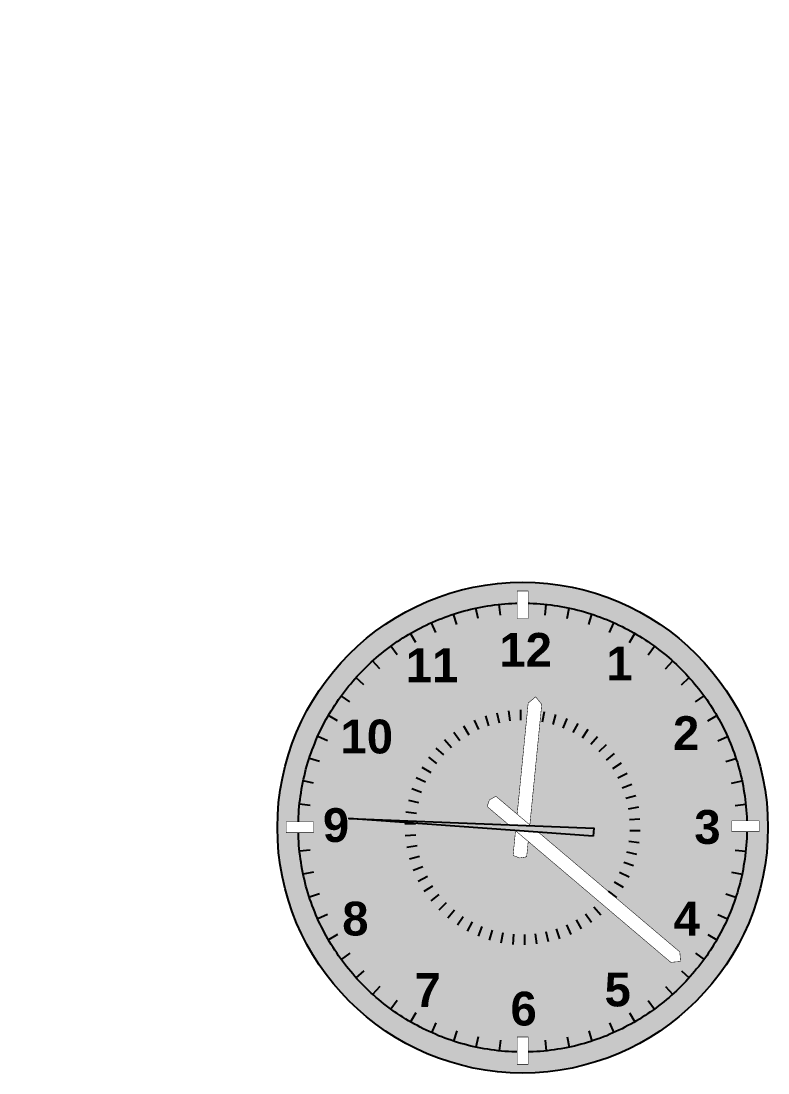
# Model space of a CAD drawing. Header units: millimetres. Extents: x 4700.88 to 4708.22, y 2008.42 to 2010.38.
# Drawn here: x 4705.711 to 4706.483, y 2009.207 to 2010.295 of the extents above; entities that cross this region are included whole.
import ezdxf

# ---------------------------------------------------------------- set-up
doc = ezdxf.new("R2010")
doc.units = ezdxf.units.MM
doc.layers.add('celeste', color=7, linetype='Continuous')
doc.styles.add('aw_clock', font='swissbo.ttf')
pattern_1 = [(0, (-2, 0), (0, 6.985), [5.08, -1.905]), (90, (-2, 0), (-6.985, 4e-16), [5.08, -1.905])]

msp = doc.modelspace()

# ---------------------------------------------------------------- hatches: boundary and pattern name
at = {"layer": 'celeste', "true_color": 0xadadad}
h = msp.add_hatch(dxfattribs=at)
h.set_pattern_fill('ANGLE', color=253)
h.set_pattern_definition(pattern_1)
h.paths.add_polyline_path([(4705.7107, 2010.0411, 1), (4706.2182, 2010.0411, 1)])
h.paths.add_polyline_path([(4706.1963, 2010.048), (4706.2092, 2010.048), (4706.2092, 2010.0368), (4706.1964, 2010.0368, -0.401654), (4705.9701, 2009.8092), (4705.9701, 2009.7961), (4705.9587, 2009.7961), (4705.9587, 2009.8092, -0.40032), (4705.7325, 2010.0357), (4705.7197, 2010.0357), (4705.7197, 2010.0469), (4705.7325, 2010.0469, -0.399631), (4705.9586, 2010.273), (4705.9586, 2010.2858), (4705.97, 2010.2858), (4705.97, 2010.273, -0.398488)], flags=16)
h = msp.add_hatch(dxfattribs=at)
h.set_pattern_fill('ANGLE', color=253)
h.set_pattern_definition(pattern_1)
h.paths.add_polyline_path([(4705.7107, 2010.0411, 1), (4706.2182, 2010.0411, 1)])
h.paths.add_polyline_path([(4706.1963, 2010.048), (4706.2092, 2010.048), (4706.2092, 2010.0368), (4706.1964, 2010.0368, -0.401654), (4705.9701, 2009.8092), (4705.9701, 2009.7961), (4705.9587, 2009.7961), (4705.9587, 2009.8092, -0.40032), (4705.7325, 2010.0357), (4705.7197, 2010.0357), (4705.7197, 2010.0469), (4705.7325, 2010.0469, -0.399631), (4705.9586, 2010.273), (4705.9586, 2010.2858), (4705.97, 2010.2858), (4705.97, 2010.273, -0.398488)], flags=16)
h = msp.add_hatch(dxfattribs=at)
h.set_pattern_fill('ANGLE', color=253)
h.set_pattern_definition(pattern_1)
h.paths.add_polyline_path([(4705.7107, 2010.0411, 1), (4706.2182, 2010.0411, 1)])
h.paths.add_polyline_path([(4706.1963, 2010.048), (4706.2092, 2010.048), (4706.2092, 2010.0368), (4706.1964, 2010.0368, -0.401654), (4705.9701, 2009.8092), (4705.9701, 2009.7961), (4705.9587, 2009.7961), (4705.9587, 2009.8092, -0.40032), (4705.7325, 2010.0357), (4705.7197, 2010.0357), (4705.7197, 2010.0469), (4705.7325, 2010.0469, -0.399631), (4705.9586, 2010.273), (4705.9586, 2010.2858), (4705.97, 2010.2858), (4705.97, 2010.273, -0.398488)], flags=16)
at = {"layer": 'celeste', "true_color": 0x737373}
h = msp.add_hatch(dxfattribs=at)
h.set_pattern_fill('ANGLE', color=8)
h.set_pattern_definition(pattern_1)
h.paths.add_polyline_path([(4705.9779, 2010.1762), (4705.9842, 2010.1685), (4705.9718, 2010.0438), (4706.1271, 2009.9124), (4706.1278, 2009.9025), (4706.1177, 2009.9017), (4705.9702, 2010.0268), (4705.9686, 2010.0109), (4705.9614, 2010.0097), (4705.9546, 2010.0123), (4705.9571, 2010.0378), (4705.9276, 2010.0628), (4705.9301, 2010.0698), (4705.9368, 2010.0734), (4705.9588, 2010.0548), (4705.9701, 2010.1699)])
edge = h.paths.add_edge_path()
edge.add_line((4705.97, 2010.273), (4705.97, 2010.2573))
edge.add_line((4705.97, 2010.2573), (4705.9586, 2010.2573))
edge.add_line((4705.9586, 2010.2573), (4705.9586, 2010.273))
edge.add_arc((4705.9644, 2010.0411), 0.232, 91.4302, 178.563)
edge.add_line((4705.7325, 2010.0469), (4705.748, 2010.0469))
edge.add_line((4705.748, 2010.0469), (4705.748, 2010.0357))
edge.add_line((4705.748, 2010.0357), (4705.7325, 2010.0357))
edge.add_arc((4705.9644, 2010.0411), 0.232, 181.3245, 268.5933)
edge.add_line((4705.9587, 2009.8092), (4705.9587, 2009.8245))
edge.add_line((4705.9587, 2009.8245), (4705.9701, 2009.8245))
edge.add_line((4705.9701, 2009.8245), (4705.9701, 2009.8092))
edge.add_arc((4705.9644, 2010.0411), 0.232, 271.4116, 358.9438)
edge.add_line((4706.1964, 2010.0368), (4706.1808, 2010.0368))
edge.add_line((4706.1808, 2010.0368), (4706.1808, 2010.048))
edge.add_line((4706.1808, 2010.048), (4706.1963, 2010.048))
edge.add_arc((4705.9644, 2010.0411), 0.232, 1.7053, 88.612)
h = msp.add_hatch(dxfattribs=at)
h.set_pattern_fill('ANGLE', color=8)
h.set_pattern_definition(pattern_1)
h.paths.add_polyline_path([(4705.9779, 2010.1762), (4705.9842, 2010.1685), (4705.9718, 2010.0438), (4706.1271, 2009.9124), (4706.1278, 2009.9025), (4706.1177, 2009.9017), (4705.9702, 2010.0268), (4705.9686, 2010.0109), (4705.9614, 2010.0097), (4705.9546, 2010.0123), (4705.9571, 2010.0378), (4705.9276, 2010.0628), (4705.9301, 2010.0698), (4705.9368, 2010.0734), (4705.9588, 2010.0548), (4705.9701, 2010.1699)])
edge = h.paths.add_edge_path()
edge.add_line((4705.97, 2010.273), (4705.97, 2010.2573))
edge.add_line((4705.97, 2010.2573), (4705.9586, 2010.2573))
edge.add_line((4705.9586, 2010.2573), (4705.9586, 2010.273))
edge.add_arc((4705.9644, 2010.0411), 0.232, 91.4302, 178.563)
edge.add_line((4705.7325, 2010.0469), (4705.748, 2010.0469))
edge.add_line((4705.748, 2010.0469), (4705.748, 2010.0357))
edge.add_line((4705.748, 2010.0357), (4705.7325, 2010.0357))
edge.add_arc((4705.9644, 2010.0411), 0.232, 181.3245, 268.5933)
edge.add_line((4705.9587, 2009.8092), (4705.9587, 2009.8245))
edge.add_line((4705.9587, 2009.8245), (4705.9701, 2009.8245))
edge.add_line((4705.9701, 2009.8245), (4705.9701, 2009.8092))
edge.add_arc((4705.9644, 2010.0411), 0.232, 271.4116, 358.9438)
edge.add_line((4706.1964, 2010.0368), (4706.1808, 2010.0368))
edge.add_line((4706.1808, 2010.0368), (4706.1808, 2010.048))
edge.add_line((4706.1808, 2010.048), (4706.1963, 2010.048))
edge.add_arc((4705.9644, 2010.0411), 0.232, 1.7053, 88.612)
h = msp.add_hatch(dxfattribs=at)
h.set_pattern_fill('ANGLE', color=8)
h.set_pattern_definition(pattern_1)
h.paths.add_polyline_path([(4705.9779, 2010.1762), (4705.9842, 2010.1685), (4705.9718, 2010.0438), (4706.1271, 2009.9124), (4706.1278, 2009.9025), (4706.1177, 2009.9017), (4705.9702, 2010.0268), (4705.9686, 2010.0109), (4705.9614, 2010.0097), (4705.9546, 2010.0123), (4705.9571, 2010.0378), (4705.9276, 2010.0628), (4705.9301, 2010.0698), (4705.9368, 2010.0734), (4705.9588, 2010.0548), (4705.9701, 2010.1699)])
edge = h.paths.add_edge_path()
edge.add_line((4705.97, 2010.273), (4705.97, 2010.2573))
edge.add_line((4705.97, 2010.2573), (4705.9586, 2010.2573))
edge.add_line((4705.9586, 2010.2573), (4705.9586, 2010.273))
edge.add_arc((4705.9644, 2010.0411), 0.232, 91.4302, 178.563)
edge.add_line((4705.7325, 2010.0469), (4705.748, 2010.0469))
edge.add_line((4705.748, 2010.0469), (4705.748, 2010.0357))
edge.add_line((4705.748, 2010.0357), (4705.7325, 2010.0357))
edge.add_arc((4705.9644, 2010.0411), 0.232, 181.3245, 268.5933)
edge.add_line((4705.9587, 2009.8092), (4705.9587, 2009.8245))
edge.add_line((4705.9587, 2009.8245), (4705.9701, 2009.8245))
edge.add_line((4705.9701, 2009.8245), (4705.9701, 2009.8092))
edge.add_arc((4705.9644, 2010.0411), 0.232, 271.4116, 358.9438)
edge.add_line((4706.1964, 2010.0368), (4706.1808, 2010.0368))
edge.add_line((4706.1808, 2010.0368), (4706.1808, 2010.048))
edge.add_line((4706.1808, 2010.048), (4706.1963, 2010.048))
edge.add_arc((4705.9644, 2010.0411), 0.232, 1.7053, 88.612)
at = {"layer": 'celeste', "true_color": 0xb8b8b8}
h = msp.add_hatch(color=9, dxfattribs=at)
h.dxf.hatch_style = 1
h.paths.add_polyline_path([(4705.9759, 2009.4607, 1), (4706.4835, 2009.4607, 1)])
h.paths.add_polyline_path([(4706.2239, 2009.6927), (4706.2239, 2009.7054), (4706.2353, 2009.7054), (4706.2353, 2009.6927, -0.398488), (4706.4616, 2009.4677), (4706.4744, 2009.4677), (4706.4744, 2009.4565), (4706.4616, 2009.4565, -0.401654), (4706.2354, 2009.2289), (4706.2354, 2009.2158), (4706.224, 2009.2158), (4706.224, 2009.2289, -0.40032), (4705.9978, 2009.4554), (4705.9849, 2009.4554), (4705.9849, 2009.4666), (4705.9978, 2009.4666, -0.399631)], flags=16)
h.paths.add_polyline_path([(4706.2431, 2009.5959), (4706.2494, 2009.5882), (4706.2371, 2009.4634), (4706.246, 2009.4559), (4706.3923, 2009.3321), (4706.393, 2009.3222), (4706.383, 2009.3214), (4706.383, 2009.3213), (4706.2354, 2009.4464), (4706.2338, 2009.4305), (4706.2266, 2009.4293), (4706.2198, 2009.4319), (4706.2223, 2009.4575), (4706.2222, 2009.4576), (4706.1929, 2009.4825), (4706.1953, 2009.4894), (4706.202, 2009.4931), (4706.224, 2009.4745), (4706.2354, 2009.5895)], flags=0)
at = {"layer": 'celeste', "true_color": 0x858585}
h = msp.add_hatch(color=252, dxfattribs=at)
h.dxf.hatch_style = 1
h.paths.add_polyline_path([(4706.2353, 2009.6927), (4706.2353, 2009.677), (4706.2239, 2009.677), (4706.2239, 2009.6927, 0.399631), (4705.9978, 2009.4666), (4706.0133, 2009.4666), (4706.0133, 2009.4554), (4705.9978, 2009.4554, 0.40032), (4706.224, 2009.2289), (4706.224, 2009.2442), (4706.2354, 2009.2442), (4706.2354, 2009.2289, 0.401654), (4706.4616, 2009.4565), (4706.4461, 2009.4565), (4706.4461, 2009.4677), (4706.4616, 2009.4677, 0.398488)])
h.paths.add_polyline_path([(4706.1953, 2009.4894), (4706.202, 2009.4931), (4706.224, 2009.4745), (4706.2354, 2009.5895), (4706.2431, 2009.5959), (4706.2494, 2009.5882), (4706.2371, 2009.4634), (4706.246, 2009.4559), (4706.3923, 2009.3321), (4706.393, 2009.3222), (4706.383, 2009.3214), (4706.383, 2009.3213), (4706.2354, 2009.4464), (4706.2338, 2009.4305), (4706.2266, 2009.4293), (4706.2198, 2009.4319), (4706.2223, 2009.4575), (4706.2222, 2009.4576), (4706.1929, 2009.4825)], flags=16)
at = {"layer": 'celeste', "true_color": 0xffff0f}
h = msp.add_hatch(color=2, dxfattribs=at)
h.dxf.hatch_style = 1
h.paths.add_polyline_path([(4706.3028, 2009.4517), (4706.3032, 2009.4602), (4706.1194, 2009.4675), (4706.1193, 2009.4655), (4706.1193, 2009.4651)])
h.paths.add_polyline_path([(4706.1193, 2009.4651), (4706.1193, 2009.4655), (4706.1194, 2009.4675), (4706.1081, 2009.4679), (4706.108, 2009.4667), (4706.108, 2009.466)])
h.paths.add_polyline_path([(4706.108, 2009.466), (4706.108, 2009.4667), (4706.1081, 2009.4679), (4706.0498, 2009.4702)])

# ---------------------------------------------------------------- linework, layer by layer
at = {"layer": 'celeste', "color": 2, "linetype": 'Continuous', "true_color": 0xffff0f}
for p, q in [((4706.2066, 2009.6805), (4706.2054, 2009.6914)), ((4706.2528, 2009.6805), (4706.2539, 2009.6914)), ((4706.1614, 2009.6709), (4706.158, 2009.6813)), ((4706.1837, 2009.6769), (4706.1814, 2009.6876)), ((4706.2756, 2009.6769), (4706.2779, 2009.6876)), ((4706.298, 2009.6709), (4706.3014, 2009.6813)), ((4706.1398, 2009.6626), (4706.1353, 2009.6726)), ((4706.3196, 2009.6626), (4706.3241, 2009.6726)), ((4706.1191, 2009.6521), (4706.1137, 2009.6616)), ((4706.3402, 2009.6521), (4706.3457, 2009.6616)), ((4706.0997, 2009.6395), (4706.0933, 2009.6484)), ((4706.3596, 2009.6395), (4706.3661, 2009.6484)), ((4706.0818, 2009.6249), (4706.0744, 2009.6331)), ((4706.3776, 2009.6249), (4706.385, 2009.6331)), ((4706.0654, 2009.6085), (4706.0572, 2009.6159)), ((4706.394, 2009.6085), (4706.4021, 2009.6159)), ((4706.0508, 2009.5906), (4706.0419, 2009.597)), ((4706.4085, 2009.5906), (4706.4174, 2009.597)), ((4706.0382, 2009.5712), (4706.0287, 2009.5766)), ((4706.4211, 2009.5712), (4706.4306, 2009.5766)), ((4706.0277, 2009.5505), (4706.0177, 2009.555)), ((4706.4316, 2009.5505), (4706.4417, 2009.555)), ((4706.0194, 2009.5289), (4706.009, 2009.5323)), ((4706.4399, 2009.5289), (4706.4504, 2009.5323)), ((4706.0134, 2009.5066), (4706.0027, 2009.5089)), ((4706.4459, 2009.5066), (4706.4567, 2009.5089)), ((4706.0098, 2009.4837), (4705.9989, 2009.4849)), ((4706.4495, 2009.4837), (4706.4605, 2009.4849)), ((4706.0098, 2009.4375), (4705.9989, 2009.4364)), ((4706.4495, 2009.4375), (4706.4605, 2009.4364)), ((4706.0134, 2009.4147), (4706.0027, 2009.4124)), ((4706.4459, 2009.4147), (4706.4567, 2009.4124)), ((4706.0194, 2009.3923), (4706.009, 2009.3889)), ((4706.4399, 2009.3923), (4706.4504, 2009.3889)), ((4706.0277, 2009.3707), (4706.0177, 2009.3662)), ((4706.4316, 2009.3707), (4706.4417, 2009.3662)), ((4706.0382, 2009.3501), (4706.0287, 2009.3446)), ((4706.4211, 2009.3501), (4706.4306, 2009.3446)), ((4706.0508, 2009.3307), (4706.0419, 2009.3242)), ((4706.4085, 2009.3307), (4706.4174, 2009.3242)), ((4706.0654, 2009.3127), (4706.0572, 2009.3053)), ((4706.394, 2009.3127), (4706.4021, 2009.3053)), ((4706.0818, 2009.2963), (4706.0744, 2009.2882)), ((4706.3776, 2009.2963), (4706.385, 2009.2882)), ((4706.0997, 2009.2818), (4706.0933, 2009.2729)), ((4706.3596, 2009.2818), (4706.3661, 2009.2729)), ((4706.1191, 2009.2692), (4706.1137, 2009.2597)), ((4706.3402, 2009.2692), (4706.3457, 2009.2597)), ((4706.1398, 2009.2587), (4706.1353, 2009.2486)), ((4706.3196, 2009.2587), (4706.3241, 2009.2486)), ((4706.1614, 2009.2504), (4706.158, 2009.2399)), ((4706.1837, 2009.2444), (4706.1814, 2009.2336)), ((4706.2756, 2009.2444), (4706.2779, 2009.2336)), ((4706.298, 2009.2504), (4706.3014, 2009.2399)), ((4706.2066, 2009.2408), (4706.2054, 2009.2298)), ((4706.2528, 2009.2408), (4706.2539, 2009.2298))]:
    msp.add_line(p, q, dxfattribs=at)
at = {"layer": 'celeste', "linetype": 'Continuous'}
msp.add_line((4706.2354, 2009.5895), (4706.2354, 2009.5895), dxfattribs=at)
at = {"layer": 'celeste', "color": 7, "true_color": 0xffffff, "const_width": 0.0005}
for points in [[(4706.2353, 2009.7054), (4706.2239, 2009.7054), (4706.2239, 2009.677), (4706.2353, 2009.677), (4706.2353, 2009.7054)], [(4706.0133, 2009.4666), (4705.9849, 2009.4666), (4705.9849, 2009.4554), (4706.0133, 2009.4554), (4706.0133, 2009.4666)], [(4706.4744, 2009.4677), (4706.4461, 2009.4677), (4706.4461, 2009.4565), (4706.4744, 2009.4565), (4706.4744, 2009.4677)], [(4706.2354, 2009.2442), (4706.224, 2009.2442), (4706.224, 2009.2158), (4706.2354, 2009.2158), (4706.2354, 2009.2442)]]:
    msp.add_lwpolyline(points, close=True, dxfattribs=at)
for points in [[(4706.2239, 2009.6927, 0.399631), (4705.9978, 2009.4666)], [(4706.4616, 2009.4677, 0.398488), (4706.2353, 2009.6927)], [(4705.9978, 2009.4554, 0.40032), (4706.224, 2009.2289)], [(4706.2354, 2009.2289, 0.401654), (4706.4616, 2009.4565)]]:
    msp.add_lwpolyline(points, format="xyb", dxfattribs=at)
at = {"layer": 'celeste', "linetype": 'Continuous'}
for points in [[(4705.9976, 2009.4666), (4705.9976, 2009.468), (4705.9978, 2009.4717), (4705.998, 2009.4753), (4705.9982, 2009.4789), (4705.9986, 2009.4826), (4705.9989, 2009.4862), (4705.9993, 2009.4897), (4705.9998, 2009.4933), (4706.0004, 2009.4968), (4706.0009, 2009.5004), (4706.0016, 2009.5039), (4706.0023, 2009.5074), (4706.003, 2009.5108), (4706.0038, 2009.5143), (4706.0046, 2009.5177), (4706.0055, 2009.5211), (4706.0065, 2009.5245), (4706.0075, 2009.5279), (4706.0085, 2009.5313), (4706.0096, 2009.5346), (4706.0108, 2009.5379), (4706.012, 2009.5412), (4706.0132, 2009.5444), (4706.0145, 2009.5477), (4706.0158, 2009.5509), (4706.0172, 2009.5541), (4706.0186, 2009.5572), (4706.0201, 2009.5604), (4706.0216, 2009.5635), (4706.0232, 2009.5666), (4706.0248, 2009.5697), (4706.0265, 2009.5727), (4706.0281, 2009.5757), (4706.0299, 2009.5787), (4706.0317, 2009.5816), (4706.0335, 2009.5846), (4706.0354, 2009.5874), (4706.0373, 2009.5903), (4706.0392, 2009.5931), (4706.0412, 2009.596), (4706.0432, 2009.5987), (4706.0453, 2009.6015), (4706.0474, 2009.6042), (4706.0496, 2009.6069), (4706.0518, 2009.6095), (4706.054, 2009.6121), (4706.0562, 2009.6147), (4706.0585, 2009.6172), (4706.0609, 2009.6198), (4706.0632, 2009.6222), (4706.0657, 2009.6247), (4706.0681, 2009.6271), (4706.0706, 2009.6295), (4706.0731, 2009.6318), (4706.0756, 2009.6341), (4706.0782, 2009.6364), (4706.0808, 2009.6386), (4706.0835, 2009.6408), (4706.0862, 2009.6429), (4706.0889, 2009.645), (4706.0916, 2009.6471), (4706.0944, 2009.6491), (4706.0972, 2009.6511), (4706.1, 2009.6531), (4706.1029, 2009.655), (4706.1058, 2009.6568), (4706.1087, 2009.6587), (4706.1117, 2009.6604), (4706.1146, 2009.6622), (4706.1177, 2009.6639), (4706.1207, 2009.6655), (4706.1237, 2009.6671), (4706.1268, 2009.6687), (4706.13, 2009.6702), (4706.1331, 2009.6717), (4706.1363, 2009.6731), (4706.1394, 2009.6745), (4706.1427, 2009.6758), (4706.1459, 2009.6771), (4706.1492, 2009.6784), (4706.1524, 2009.6795), (4706.1557, 2009.6807), (4706.1591, 2009.6818), (4706.1624, 2009.6828), (4706.1658, 2009.6838), (4706.1692, 2009.6848), (4706.1726, 2009.6857), (4706.176, 2009.6865), (4706.1795, 2009.6873), (4706.183, 2009.688), (4706.1865, 2009.6887), (4706.19, 2009.6894), (4706.1935, 2009.69), (4706.197, 2009.6905), (4706.2006, 2009.691), (4706.2042, 2009.6914), (4706.2078, 2009.6917), (4706.2114, 2009.6921), (4706.215, 2009.6923), (4706.2186, 2009.6925), (4706.2223, 2009.6927), (4706.2239, 2009.6927)], [(4706.2353, 2009.6927), (4706.237, 2009.6927), (4706.2406, 2009.6925), (4706.2443, 2009.6923), (4706.2479, 2009.6921), (4706.2515, 2009.6917), (4706.2551, 2009.6914), (4706.2587, 2009.691), (4706.2622, 2009.6905), (4706.2658, 2009.69), (4706.2693, 2009.6894), (4706.2728, 2009.6887), (4706.2763, 2009.688), (4706.2798, 2009.6873), (4706.2832, 2009.6865), (4706.2867, 2009.6857), (4706.2901, 2009.6848), (4706.2935, 2009.6838), (4706.2969, 2009.6828), (4706.3002, 2009.6818), (4706.3035, 2009.6807), (4706.3068, 2009.6795), (4706.3101, 2009.6784), (4706.3134, 2009.6771), (4706.3166, 2009.6758), (4706.3198, 2009.6745), (4706.323, 2009.6731), (4706.3262, 2009.6717), (4706.3293, 2009.6702), (4706.3325, 2009.6687), (4706.3355, 2009.6671), (4706.3386, 2009.6655), (4706.3416, 2009.6639), (4706.3446, 2009.6622), (4706.3476, 2009.6604), (4706.3506, 2009.6587), (4706.3535, 2009.6568), (4706.3564, 2009.655), (4706.3593, 2009.6531), (4706.3621, 2009.6511), (4706.3649, 2009.6491), (4706.3677, 2009.6471), (4706.3704, 2009.645), (4706.3731, 2009.6429), (4706.3758, 2009.6408), (4706.3785, 2009.6386), (4706.3811, 2009.6364), (4706.3836, 2009.6341), (4706.3862, 2009.6318), (4706.3887, 2009.6295), (4706.3912, 2009.6271), (4706.3936, 2009.6247), (4706.396, 2009.6222), (4706.3984, 2009.6198), (4706.4007, 2009.6172), (4706.403, 2009.6147), (4706.4053, 2009.6121), (4706.4075, 2009.6095), (4706.4097, 2009.6069), (4706.4119, 2009.6042), (4706.414, 2009.6015), (4706.416, 2009.5987), (4706.4181, 2009.596), (4706.4201, 2009.5931), (4706.422, 2009.5903), (4706.4239, 2009.5874), (4706.4258, 2009.5846), (4706.4276, 2009.5816), (4706.4294, 2009.5787), (4706.4311, 2009.5757), (4706.4328, 2009.5727), (4706.4345, 2009.5697), (4706.4361, 2009.5666), (4706.4376, 2009.5635), (4706.4392, 2009.5604), (4706.4406, 2009.5572), (4706.4421, 2009.5541), (4706.4434, 2009.5509), (4706.4448, 2009.5477), (4706.4461, 2009.5444), (4706.4473, 2009.5412), (4706.4485, 2009.5379), (4706.4496, 2009.5346), (4706.4507, 2009.5313), (4706.4518, 2009.5279), (4706.4528, 2009.5245), (4706.4537, 2009.5211), (4706.4546, 2009.5177), (4706.4555, 2009.5143), (4706.4563, 2009.5108), (4706.457, 2009.5074), (4706.4577, 2009.5039), (4706.4583, 2009.5004), (4706.4589, 2009.4968), (4706.4594, 2009.4933), (4706.4599, 2009.4897), (4706.4603, 2009.4862), (4706.4607, 2009.4826), (4706.461, 2009.4789), (4706.4613, 2009.4753), (4706.4615, 2009.4717), (4706.4616, 2009.468), (4706.4616, 2009.4676)], [(4706.2239, 2009.2287), (4706.2223, 2009.2287), (4706.2186, 2009.2288), (4706.215, 2009.229), (4706.2114, 2009.2293), (4706.2078, 2009.2296), (4706.2042, 2009.23), (4706.2006, 2009.2304), (4706.197, 2009.2309), (4706.1935, 2009.2314), (4706.19, 2009.232), (4706.1865, 2009.2326), (4706.183, 2009.2333), (4706.1795, 2009.2341), (4706.176, 2009.2348), (4706.1726, 2009.2357), (4706.1692, 2009.2366), (4706.1658, 2009.2375), (4706.1624, 2009.2385), (4706.1591, 2009.2396), (4706.1557, 2009.2407), (4706.1524, 2009.2418), (4706.1492, 2009.243), (4706.1459, 2009.2443), (4706.1427, 2009.2455), (4706.1394, 2009.2469), (4706.1363, 2009.2483), (4706.1331, 2009.2497), (4706.13, 2009.2512), (4706.1268, 2009.2527), (4706.1237, 2009.2542), (4706.1207, 2009.2559), (4706.1177, 2009.2575), (4706.1146, 2009.2592), (4706.1117, 2009.2609), (4706.1087, 2009.2627), (4706.1058, 2009.2645), (4706.1029, 2009.2664), (4706.1, 2009.2683), (4706.0972, 2009.2703), (4706.0944, 2009.2723), (4706.0916, 2009.2743), (4706.0889, 2009.2764), (4706.0862, 2009.2785), (4706.0835, 2009.2806), (4706.0808, 2009.2828), (4706.0782, 2009.285), (4706.0756, 2009.2873), (4706.0731, 2009.2896), (4706.0706, 2009.2919), (4706.0681, 2009.2943), (4706.0657, 2009.2967), (4706.0632, 2009.2991), (4706.0609, 2009.3016), (4706.0585, 2009.3041), (4706.0562, 2009.3067), (4706.054, 2009.3093), (4706.0518, 2009.3119), (4706.0496, 2009.3145), (4706.0474, 2009.3172), (4706.0453, 2009.3199), (4706.0432, 2009.3227), (4706.0412, 2009.3254), (4706.0392, 2009.3282), (4706.0373, 2009.3311), (4706.0354, 2009.3339), (4706.0335, 2009.3368), (4706.0317, 2009.3398), (4706.0299, 2009.3427), (4706.0281, 2009.3457), (4706.0265, 2009.3487), (4706.0248, 2009.3517), (4706.0232, 2009.3548), (4706.0216, 2009.3579), (4706.0201, 2009.361), (4706.0186, 2009.3641), (4706.0172, 2009.3673), (4706.0158, 2009.3705), (4706.0145, 2009.3737), (4706.0132, 2009.3769), (4706.012, 2009.3802), (4706.0108, 2009.3835), (4706.0096, 2009.3868), (4706.0085, 2009.3901), (4706.0075, 2009.3935), (4706.0065, 2009.3969), (4706.0055, 2009.4002), (4706.0046, 2009.4037), (4706.0038, 2009.4071), (4706.003, 2009.4105), (4706.0023, 2009.414), (4706.0016, 2009.4175), (4706.0009, 2009.421), (4706.0004, 2009.4245), (4705.9998, 2009.4281), (4705.9993, 2009.4316), (4705.9989, 2009.4352), (4705.9986, 2009.4388), (4705.9982, 2009.4424), (4705.998, 2009.446), (4705.9978, 2009.4497), (4705.9976, 2009.4533), (4705.9976, 2009.4554)], [(4706.4617, 2009.4565), (4706.4616, 2009.4533), (4706.4615, 2009.4497), (4706.4613, 2009.446), (4706.461, 2009.4424), (4706.4607, 2009.4388), (4706.4603, 2009.4352), (4706.4599, 2009.4316), (4706.4594, 2009.4281), (4706.4589, 2009.4245), (4706.4583, 2009.421), (4706.4577, 2009.4175), (4706.457, 2009.414), (4706.4563, 2009.4105), (4706.4555, 2009.4071), (4706.4546, 2009.4037), (4706.4537, 2009.4002), (4706.4528, 2009.3969), (4706.4518, 2009.3935), (4706.4507, 2009.3901), (4706.4496, 2009.3868), (4706.4485, 2009.3835), (4706.4473, 2009.3802), (4706.4461, 2009.3769), (4706.4448, 2009.3737), (4706.4434, 2009.3705), (4706.4421, 2009.3673), (4706.4406, 2009.3641), (4706.4392, 2009.361), (4706.4376, 2009.3579), (4706.4361, 2009.3548), (4706.4345, 2009.3517), (4706.4328, 2009.3487), (4706.4311, 2009.3457), (4706.4294, 2009.3427), (4706.4276, 2009.3398), (4706.4258, 2009.3368), (4706.4239, 2009.3339), (4706.422, 2009.3311), (4706.4201, 2009.3282), (4706.4181, 2009.3254), (4706.416, 2009.3227), (4706.414, 2009.3199), (4706.4119, 2009.3172), (4706.4097, 2009.3145), (4706.4075, 2009.3119), (4706.4053, 2009.3093), (4706.403, 2009.3067), (4706.4007, 2009.3041), (4706.3984, 2009.3016), (4706.396, 2009.2991), (4706.3936, 2009.2967), (4706.3912, 2009.2943), (4706.3887, 2009.2919), (4706.3862, 2009.2896), (4706.3836, 2009.2873), (4706.3811, 2009.285), (4706.3785, 2009.2828), (4706.3758, 2009.2806), (4706.3731, 2009.2785), (4706.3704, 2009.2764), (4706.3677, 2009.2743), (4706.3649, 2009.2723), (4706.3621, 2009.2703), (4706.3593, 2009.2683), (4706.3564, 2009.2664), (4706.3535, 2009.2645), (4706.3506, 2009.2627), (4706.3476, 2009.2609), (4706.3446, 2009.2592), (4706.3416, 2009.2575), (4706.3386, 2009.2559), (4706.3355, 2009.2542), (4706.3325, 2009.2527), (4706.3293, 2009.2512), (4706.3262, 2009.2497), (4706.323, 2009.2483), (4706.3198, 2009.2469), (4706.3166, 2009.2455), (4706.3134, 2009.2443), (4706.3101, 2009.243), (4706.3068, 2009.2418), (4706.3035, 2009.2407), (4706.3002, 2009.2396), (4706.2969, 2009.2385), (4706.2935, 2009.2375), (4706.2901, 2009.2366), (4706.2867, 2009.2357), (4706.2832, 2009.2348), (4706.2798, 2009.2341), (4706.2763, 2009.2333), (4706.2728, 2009.2326), (4706.2693, 2009.232), (4706.2658, 2009.2314), (4706.2622, 2009.2309), (4706.2587, 2009.2304), (4706.2551, 2009.23), (4706.2515, 2009.2296), (4706.2479, 2009.2293), (4706.2443, 2009.229), (4706.2406, 2009.2288), (4706.237, 2009.2287), (4706.2353, 2009.2287)]]:
    msp.add_lwpolyline(points, dxfattribs=at)
at = {"layer": 'celeste', "color": 7, "true_color": 0xffffff, "const_width": 0.0005}
for points in [[(4706.2371, 2009.4634), (4706.2494, 2009.5882), (4706.2431, 2009.5959), (4706.2354, 2009.5895), (4706.224, 2009.4745)], [(4706.2151, 2009.4637), (4706.1929, 2009.4825), (4706.1953, 2009.4894), (4706.202, 2009.4931), (4706.2379, 2009.4628)], [(4706.2223, 2009.4575), (4706.2198, 2009.4319), (4706.2266, 2009.4293), (4706.2338, 2009.4305), (4706.2354, 2009.4464)], [(4706.246, 2009.4559), (4706.3923, 2009.3321), (4706.393, 2009.3222), (4706.383, 2009.3214), (4706.383, 2009.3213), (4706.2222, 2009.4576)]]:
    msp.add_lwpolyline(points, dxfattribs=at)
at = {"layer": 'celeste', "color": 2, "linetype": 'Continuous', "true_color": 0xffff0f}
for points in [[(4706.215, 2009.5816), (4706.2163, 2009.571)], [(4706.2273, 2009.5825), (4706.2275, 2009.5718)], [(4706.1796, 2009.5717), (4706.184, 2009.562)], [(4706.1911, 2009.5762), (4706.1945, 2009.5661)], [(4706.2029, 2009.5795), (4706.2053, 2009.5691)], [(4706.2518, 2009.5805), (4706.2499, 2009.5699)], [(4706.2638, 2009.5776), (4706.2608, 2009.5673)], [(4706.2754, 2009.5736), (4706.2714, 2009.5637)], [(4706.1686, 2009.5661), (4706.174, 2009.5568)], [(4706.2866, 2009.5684), (4706.2816, 2009.5589)], [(4706.2971, 2009.5621), (4706.2912, 2009.5531)], [(4706.1487, 2009.5517), (4706.1559, 2009.5437)], [(4706.1583, 2009.5594), (4706.1646, 2009.5507)], [(4706.307, 2009.5547), (4706.3002, 2009.5465)], [(4706.14, 2009.543), (4706.1479, 2009.5358)], [(4706.3161, 2009.5464), (4706.3085, 2009.5389)], [(4706.1321, 2009.5335), (4706.1407, 2009.5271)], [(4706.3243, 2009.5372), (4706.316, 2009.5305)], [(4706.3315, 2009.5273), (4706.3225, 2009.5214)], [(4706.1253, 2009.5233), (4706.1345, 2009.5178)], [(4706.3377, 2009.5166), (4706.3282, 2009.5117)], [(4706.1195, 2009.5124), (4706.1293, 2009.5079)], [(4706.3428, 2009.5054), (4706.3328, 2009.5015)], [(4706.1149, 2009.501), (4706.125, 2009.4975)], [(4706.1114, 2009.4892), (4706.1219, 2009.4867)], [(4706.3467, 2009.4937), (4706.3364, 2009.4908)], [(4706.1089, 2009.4771), (4706.1198, 2009.4757)], [(4706.3494, 2009.4817), (4706.3388, 2009.4799)], [(4706.1079, 2009.4648), (4706.1189, 2009.4645)], [(4706.3509, 2009.4695), (4706.3402, 2009.4687)], [(4706.1082, 2009.4525), (4706.1191, 2009.4533)], [(4706.3511, 2009.4572), (4706.3404, 2009.4575)], [(4706.1099, 2009.4403), (4706.1205, 2009.4421)], [(4706.3501, 2009.4449), (4706.3395, 2009.4463)], [(4706.1126, 2009.4283), (4706.1229, 2009.4312)], [(4706.3479, 2009.4328), (4706.3374, 2009.4353)], [(4706.1165, 2009.4166), (4706.1265, 2009.4205)], [(4706.3444, 2009.421), (4706.3343, 2009.4245)], [(4706.1216, 2009.4054), (4706.1311, 2009.4103)], [(4706.3398, 2009.4096), (4706.33, 2009.4141)], [(4706.1278, 2009.3948), (4706.1368, 2009.4006)], [(4706.334, 2009.3987), (4706.3248, 2009.4042)], [(4706.135, 2009.3848), (4706.1434, 2009.3915)], [(4706.3272, 2009.3885), (4706.3186, 2009.3949)], [(4706.1432, 2009.3756), (4706.1508, 2009.3831)], [(4706.1523, 2009.3673), (4706.1591, 2009.3756)], [(4706.3106, 2009.3703), (4706.3034, 2009.3783)], [(4706.1622, 2009.36), (4706.1681, 2009.3689)], [(4706.2907, 2009.3559), (4706.2853, 2009.3652)], [(4706.301, 2009.3626), (4706.2947, 2009.3713)], [(4706.1727, 2009.3536), (4706.1778, 2009.3631)], [(4706.1839, 2009.3484), (4706.1879, 2009.3584)], [(4706.1955, 2009.3444), (4706.1985, 2009.3547)], [(4706.2564, 2009.3425), (4706.254, 2009.3529)], [(4706.2683, 2009.3458), (4706.2648, 2009.3559)], [(4706.2797, 2009.3503), (4706.2753, 2009.36)], [(4706.2075, 2009.3415), (4706.2094, 2009.3521)], [(4706.2197, 2009.3399), (4706.2206, 2009.3506)], [(4706.232, 2009.3395), (4706.2318, 2009.3502)], [(4706.2443, 2009.3404), (4706.243, 2009.351)]]:
    msp.add_lwpolyline(points, dxfattribs=at)
at = {"layer": 'celeste', "color": 7, "linetype": 'Continuous', "true_color": 0xffffff}
msp.add_lwpolyline([(4706.3028, 2009.4517), (4706.0498, 2009.4702), (4706.3032, 2009.4602), (4706.3028, 2009.4517)], dxfattribs=at)
at = {"layer": 'celeste'}
msp.add_circle((4706.2297, 2009.4607), 0.2538, dxfattribs=at)

# ---------------------------------------------------------------- texts
at = {"layer": 'celeste', "color": 2, "linetype": 'Continuous', "true_color": 0xffff0f, "style": 'aw_clock'}
for s, p in [('12', (4706.2056, 2009.627)), ('1', (4706.3162, 2009.6129)), ('11', (4706.1087, 2009.6111)), ('10', (4706.0412, 2009.5374)), ('2', (4706.3852, 2009.5409)), ('9', (4706.023, 2009.4458)), ('3', (4706.4073, 2009.4439)), ('8', (4706.043, 2009.3491)), ('4', (4706.3858, 2009.349)), ('7', (4706.1179, 2009.2753)), ('5', (4706.3144, 2009.2758)), ('6', (4706.2171, 2009.256))]:
    msp.add_text(s, height=0.035, dxfattribs=at).set_placement(p)

doc.saveas('drawing.dxf')
